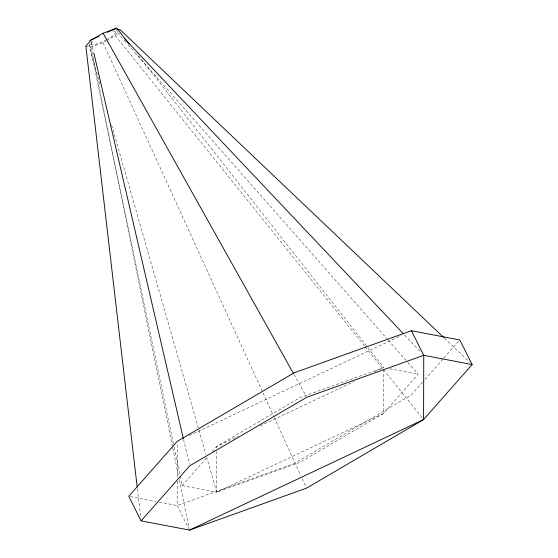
<?xml version="1.0" encoding="UTF-8"?>
<svg xmlns="http://www.w3.org/2000/svg" width="558" height="558" viewBox="0 0 558 558"><rect width="100%" height="100%" fill="white"/><g stroke="black" fill="none" stroke-linecap="round" stroke-linejoin="round"><path stroke-width="0.42" stroke-dasharray="2.79 2.09" d="M89.594 43.908L89.587 48.016L100.377 85.73M177.221 481.219L177.151 505.534L188.737 528.565M177.228 476.874L177.318 443.01M180.22 476.232L182.187 485.606L216.685 492.191L216.79 451.568M216.804 448.109L216.804 446.379L300.274 397.491L383.688 367.582L137.01 53.924M383.681 369.312L383.562 413.394L300.099 462.282L216.685 492.191L206.851 457.832M173.426 443.861L89.615 44.312L92.998 40.476M125.731 42.066L116.517 31.611L112.57 36.082L107.45 39.081M106.634 40.588L115.227 35.552L118.038 32.378M182.187 485.606L207.722 456.667M212.263 451.527L216.804 446.379L238.057 436.342M407.821 362.4L418.186 374.167L383.562 413.394L216.685 492.191M422.657 382.056L411.225 395.001L294.157 463.579L177.151 505.534L159.323 502.13M424.938 379.468L443.219 358.752M443.791 358.103L459.792 339.982M106.718 39.506L103.056 41.655L93.549 45.058L89.615 44.312M85.855 46.091L90.884 47.046L103.056 42.687L105.915 41.006M189.148 435.686L401.153 335.581M260.098 425.935L353.772 381.707M375.025 371.67L383.688 367.582M112.583 30.857L116.517 31.611M389.575 368.705L418.186 374.167M130.46 496.62L155.926 501.482M444.405 338.155L469.627 362.149M115.848 29.504L119.433 33.299M404.62 335.065L421.367 352.782M128.033 44.682L387.677 339.522M388.249 340.171L407.249 361.744M115.227 35.552L364.639 346.169M365.19 346.846L422.49 418.214M293.996 374.467L306.328 396.508M103.056 42.687L262.706 392.239M263.069 393.027L273.929 416.805M274.292 417.6L300.72 475.465M302.164 478.631L306.509 488.145M111.649 125.118L205.895 454.477M91.296 42.066L93.66 52.257M183.568 439.516L189.288 464.137M174.145 447.272L180.039 475.381M90.884 47.046L172.61 447.314M172.778 448.172L178.532 476.33M179.23 479.747L189.162 528.391M137.394 488.864L140.616 516.534"/><path stroke-width="0.84" d="M90.34 40.999L85.855 46.091L137.191 487.134M141.118 520.858L189.678 465.839L306.754 397.268L423.752 355.313L472.145 364.548L423.585 419.574L306.509 488.145L189.511 530.1L141.118 520.858L128.758 496.292L177.325 441.273L294.394 372.695L411.399 330.741L459.792 339.982L472.145 364.548M91.617 39.946L103.077 33.236L115.248 28.87M89.608 40.622L98.843 36.263M107.31 32.259L116.545 27.9L128.933 43.65M189.511 530.1L423.585 419.574L423.752 355.313L411.399 330.741M116.922 29.19L120.277 29.832L443.77 337.555M124.218 38.362L403.427 333.803M103.077 33.236L293.571 373.707M93.863 53.108L183.373 438.665"/></g></svg>
